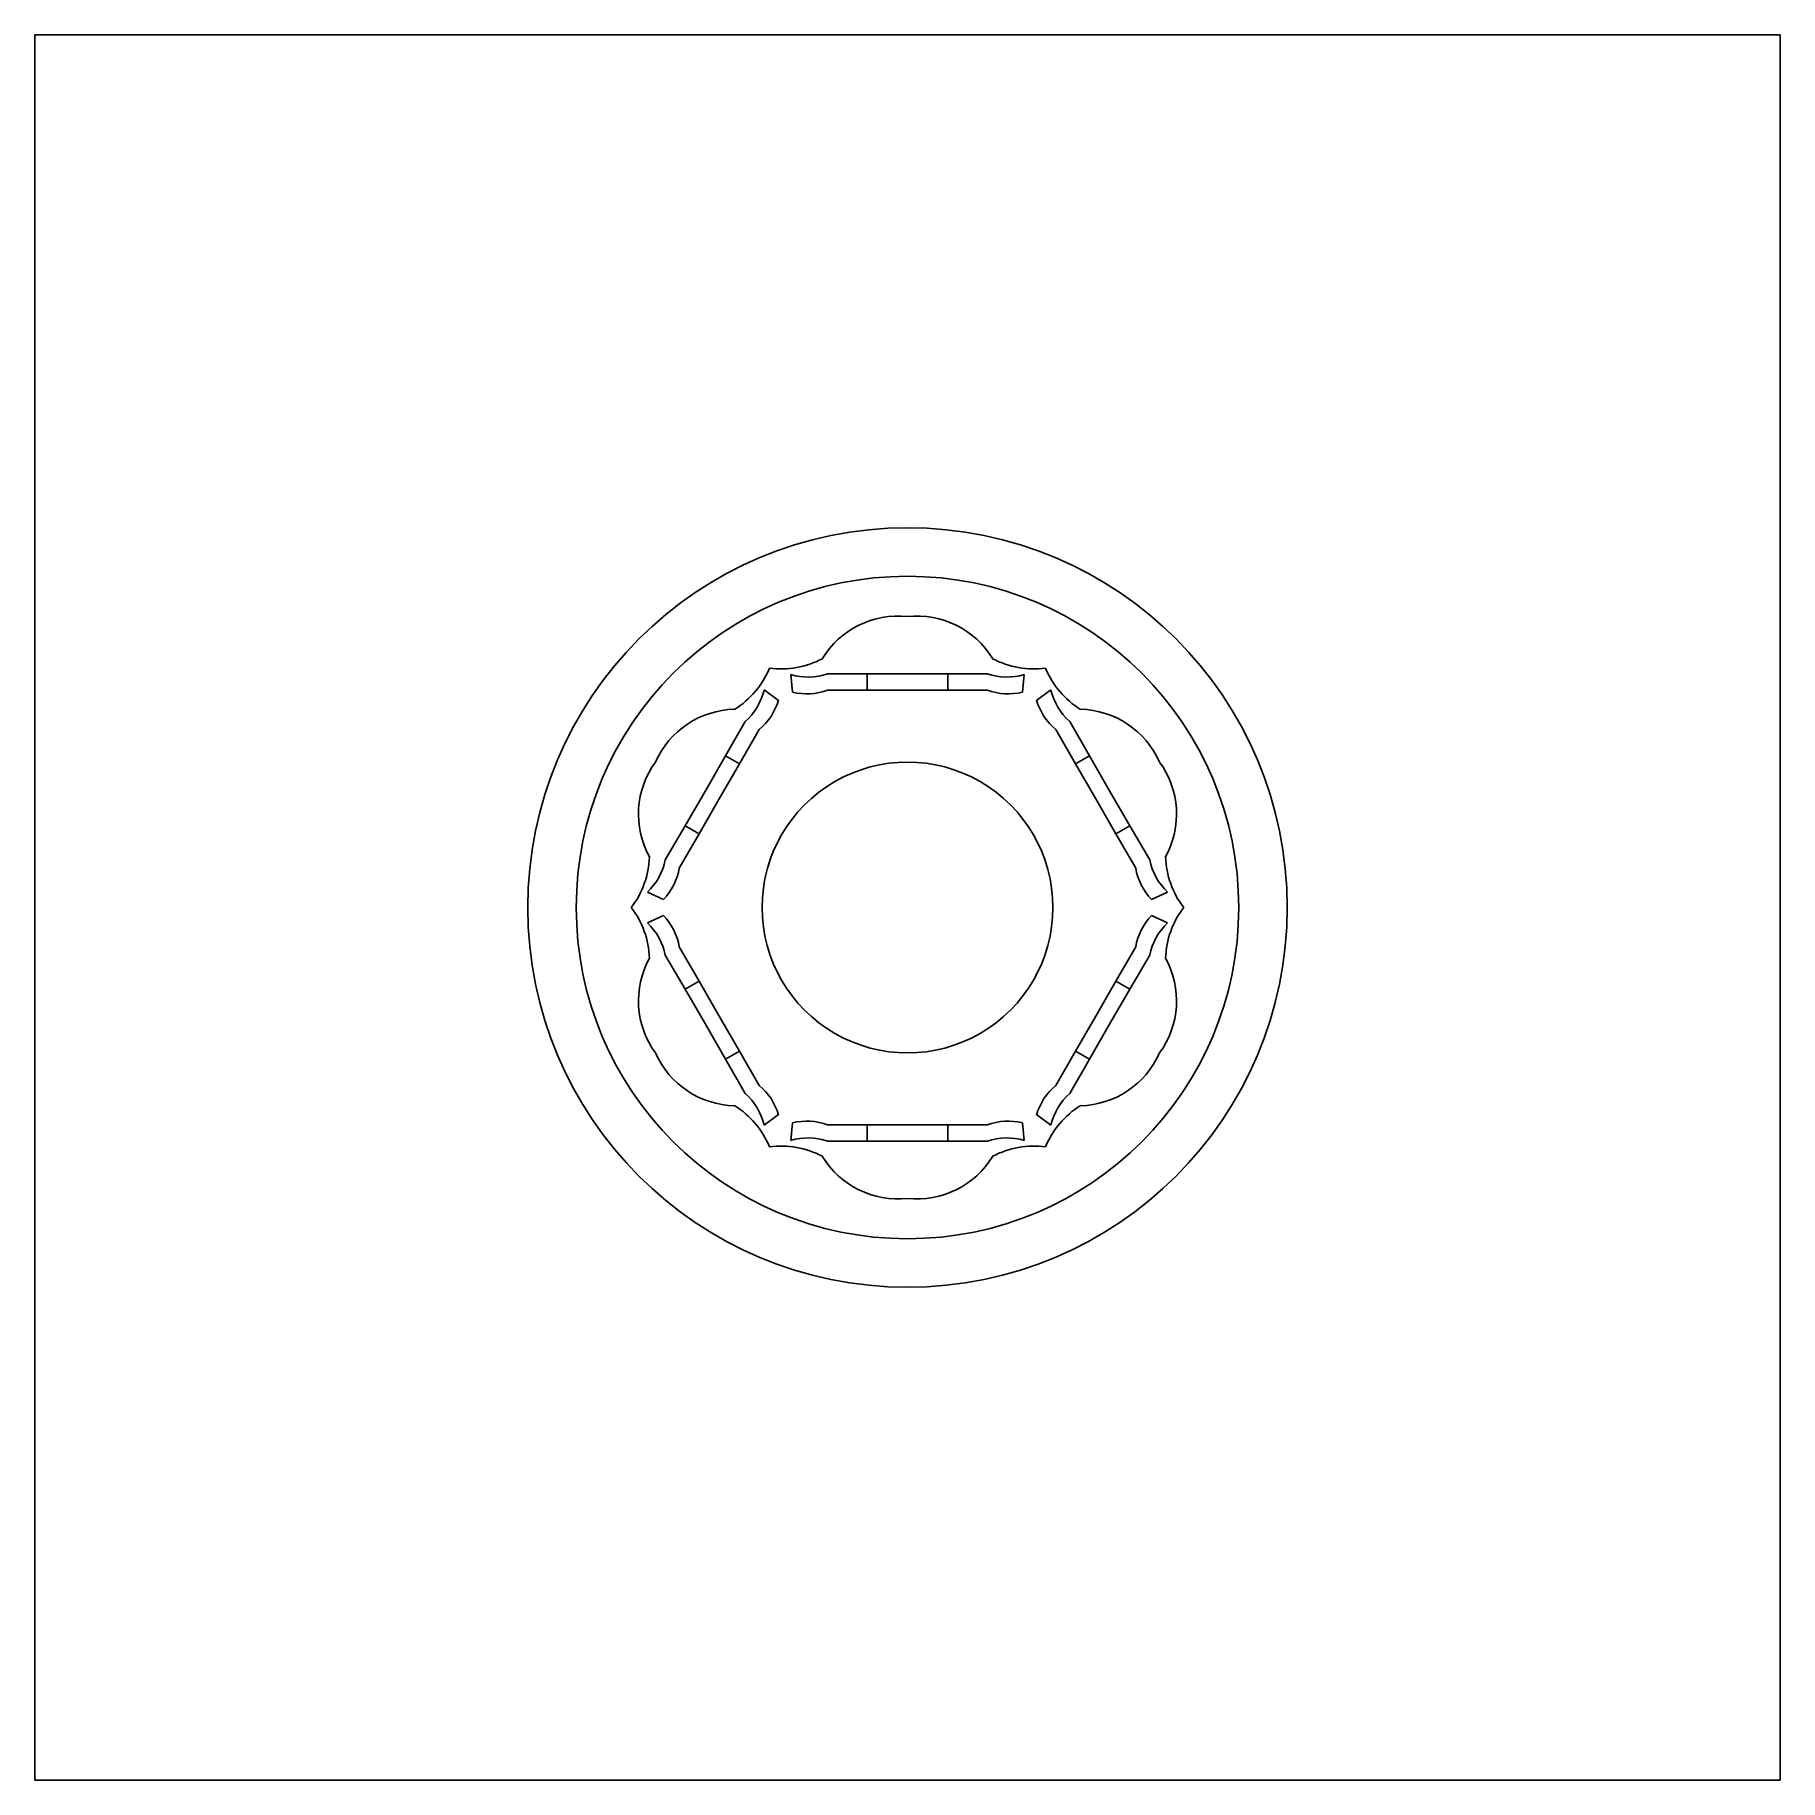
# Model space of a CAD drawing. Extents: x -54 to 54, y -54 to 54.
import ezdxf

# ---------------------------------------------------------------- set-up
doc = ezdxf.new("R2010")
doc.units = 0
doc.layers.add('default', color=7, linetype='CONTINUOUS')

msp = doc.modelspace()

# ---------------------------------------------------------------- linework, layer by layer
at = {"layer": 'default'}
for p, q in [((-54, -54), (-54, 54)), ((-54, 54), (54, 54)), ((54, 54), (54, -54)), ((-7.22, 14.42), (-7.12, 13.32)), ((-4.95, 14.45), (-2.5, 14.45)), ((-2.5, 14.45), (0, 14.45)), ((-2.5, 13.45), (-2.5, 14.45)), ((2.5, 14.45), (0, 14.45)), ((4.95, 14.45), (2.5, 14.45)), ((2.5, 13.45), (2.5, 14.45)), ((7.22, 14.42), (7.12, 13.32)), ((-8.87, 13.46), (-7.98, 12.82)), ((-4.95, 13.45), (-2.5, 13.45)), ((-2.5, 13.45), (0, 13.45)), ((2.5, 13.45), (0, 13.45)), ((4.95, 13.45), (2.5, 13.45)), ((8.87, 13.46), (7.98, 12.82)), ((-10.04, 11.51), (-11.26, 9.39)), ((-9.18, 11.01), (-10.4, 8.89)), ((9.18, 11.01), (10.4, 8.89)), ((10.04, 11.51), (11.26, 9.39)), ((-11.26, 9.39), (-12.51, 7.23)), ((-10.4, 8.89), (-11.65, 6.73)), ((-10.4, 8.89), (-11.26, 9.39)), ((10.4, 8.89), (11.26, 9.39)), ((10.4, 8.89), (11.65, 6.73)), ((11.26, 9.39), (12.51, 7.23)), ((-13.76, 5.06), (-12.51, 7.23)), ((-12.9, 4.56), (-11.65, 6.73)), ((12.9, 4.56), (11.65, 6.73)), ((13.76, 5.06), (12.51, 7.23)), ((-14.99, 2.94), (-13.76, 5.06)), ((-14.12, 2.44), (-12.9, 4.56)), ((-12.9, 4.56), (-13.76, 5.06)), ((12.9, 4.56), (13.76, 5.06)), ((14.12, 2.44), (12.9, 4.56)), ((14.99, 2.94), (13.76, 5.06)), ((-16.1, 0.95), (-15.1, 0.5)), ((16.1, 0.95), (15.1, 0.5)), ((-16.1, -0.95), (-15.1, -0.5)), ((16.1, -0.95), (15.1, -0.5)), ((-14.99, -2.94), (-13.76, -5.06)), ((-14.12, -2.44), (-12.9, -4.56)), ((14.12, -2.44), (12.9, -4.56)), ((14.99, -2.94), (13.76, -5.06)), ((-12.9, -4.56), (-13.76, -5.06)), ((-13.76, -5.06), (-12.51, -7.23)), ((-12.9, -4.56), (-11.65, -6.73)), ((12.9, -4.56), (11.65, -6.73)), ((13.76, -5.06), (12.51, -7.23)), ((12.9, -4.56), (13.76, -5.06)), ((-11.26, -9.39), (-12.51, -7.23)), ((-10.4, -8.89), (-11.65, -6.73)), ((10.4, -8.89), (11.65, -6.73)), ((11.26, -9.39), (12.51, -7.23)), ((-10.4, -8.89), (-11.26, -9.39)), ((-10.04, -11.51), (-11.26, -9.39)), ((-9.18, -11.01), (-10.4, -8.89)), ((9.18, -11.01), (10.4, -8.89)), ((10.04, -11.51), (11.26, -9.39)), ((10.4, -8.89), (11.26, -9.39)), ((-8.87, -13.46), (-7.98, -12.82)), ((8.87, -13.46), (7.98, -12.82)), ((-7.22, -14.42), (-7.12, -13.32)), ((-4.95, -13.45), (-2.5, -13.45)), ((-2.5, -13.45), (0, -13.45)), ((-2.5, -13.45), (-2.5, -14.45)), ((2.5, -13.45), (0, -13.45)), ((4.95, -13.45), (2.5, -13.45)), ((2.5, -13.45), (2.5, -14.45)), ((7.22, -14.42), (7.12, -13.32)), ((-4.95, -14.45), (-2.5, -14.45)), ((-2.5, -14.45), (0, -14.45)), ((2.5, -14.45), (0, -14.45)), ((4.95, -14.45), (2.5, -14.45)), ((54, -54), (-54, -54))]:
    msp.add_line(p, q, dxfattribs=at)
for centre, radius, start, end in [((0, 0), 23.5, 0, 180), ((0, 0), 20.5, 0, 180), ((-0.59, 12.55), 5.48, 83.8468, 148.7341), ((0.59, 12.55), 5.48, 31.2659, 96.1532), ((-7.85, 20.32), 5.56, 262.7678, 297.666), ((7.85, 20.32), 5.56, 242.334, 277.2322), ((-13.67, 16.96), 5.56, 302.334, 337.2322), ((-6.14, 18.06), 3.8, 253.4118, 288.3101), ((6.14, 18.06), 3.8, 251.6899, 286.5882), ((13.67, 16.96), 5.56, 202.7678, 237.666), ((-12.57, 14.34), 3.8, 311.6899, 346.5882), ((-6.23, 16.84), 3.62, 255.898, 290.7963), ((6.23, 16.84), 3.62, 249.2037, 284.102), ((12.57, 14.34), 3.8, 193.4118, 228.3101), ((-10.58, 6.79), 5.48, 91.2659, 156.1532), ((-11.47, 13.82), 3.62, 309.2037, 344.102), ((11.47, 13.82), 3.62, 195.898, 230.7963), ((10.58, 6.79), 5.48, 23.8468, 88.7341), ((-11.17, 5.77), 5.48, 143.8468, 208.7341), ((0, 0), 9, 60, 120), ((11.17, 5.77), 5.48, 331.2659, 36.1532), ((0, 0), 9, 120, 180), ((0, 0), 9, 0, 60), ((-21.52, 3.36), 5.56, 322.7678, 357.666), ((-18.71, 3.71), 3.8, 313.4118, 348.3101), ((-17.7, 3.02), 3.62, 315.898, 350.7963), ((17.7, 3.02), 3.62, 189.2037, 224.102), ((18.71, 3.71), 3.8, 191.6899, 226.5882), ((21.52, 3.36), 5.56, 182.334, 217.2322), ((0, 0), 23.5, 180, 0), ((0, 0), 20.5, 180, 0), ((-21.52, -3.36), 5.56, 2.334, 37.2322), ((0, 0), 9, 180, 240), ((0, 0), 9, 300, 0), ((-18.71, -3.71), 3.8, 11.6899, 46.5882), ((-17.7, -3.02), 3.62, 9.2037, 44.102), ((17.7, -3.02), 3.62, 135.898, 170.7963), ((18.71, -3.71), 3.8, 133.4118, 168.3101), ((21.52, -3.36), 5.56, 142.7678, 177.666), ((-11.17, -5.77), 5.48, 151.2659, 216.1532), ((11.17, -5.77), 5.48, 323.8468, 28.7341), ((0, 0), 9, 240, 300), ((-10.58, -6.79), 5.48, 203.8468, 268.7341), ((10.58, -6.79), 5.48, 271.2659, 336.1532), ((-12.57, -14.34), 3.8, 13.4118, 48.3101), ((-11.47, -13.82), 3.62, 15.898, 50.7963), ((11.47, -13.82), 3.62, 129.2037, 164.102), ((12.57, -14.34), 3.8, 131.6899, 166.5882), ((-13.67, -16.96), 5.56, 22.7678, 57.666), ((13.67, -16.96), 5.56, 122.334, 157.2322), ((-6.23, -16.84), 3.62, 69.2037, 104.102), ((6.23, -16.84), 3.62, 75.898, 110.7963), ((-7.85, -20.32), 5.56, 62.334, 97.2322), ((-6.14, -18.06), 3.8, 71.6899, 106.5882), ((6.14, -18.06), 3.8, 73.4118, 108.3101), ((7.85, -20.32), 5.56, 82.7678, 117.666), ((-0.59, -12.55), 5.48, 211.2659, 276.1532), ((0.59, -12.55), 5.48, 263.8468, 328.7341)]:
    msp.add_arc(centre, radius, start, end, dxfattribs=at)

doc.saveas('drawing.dxf')
